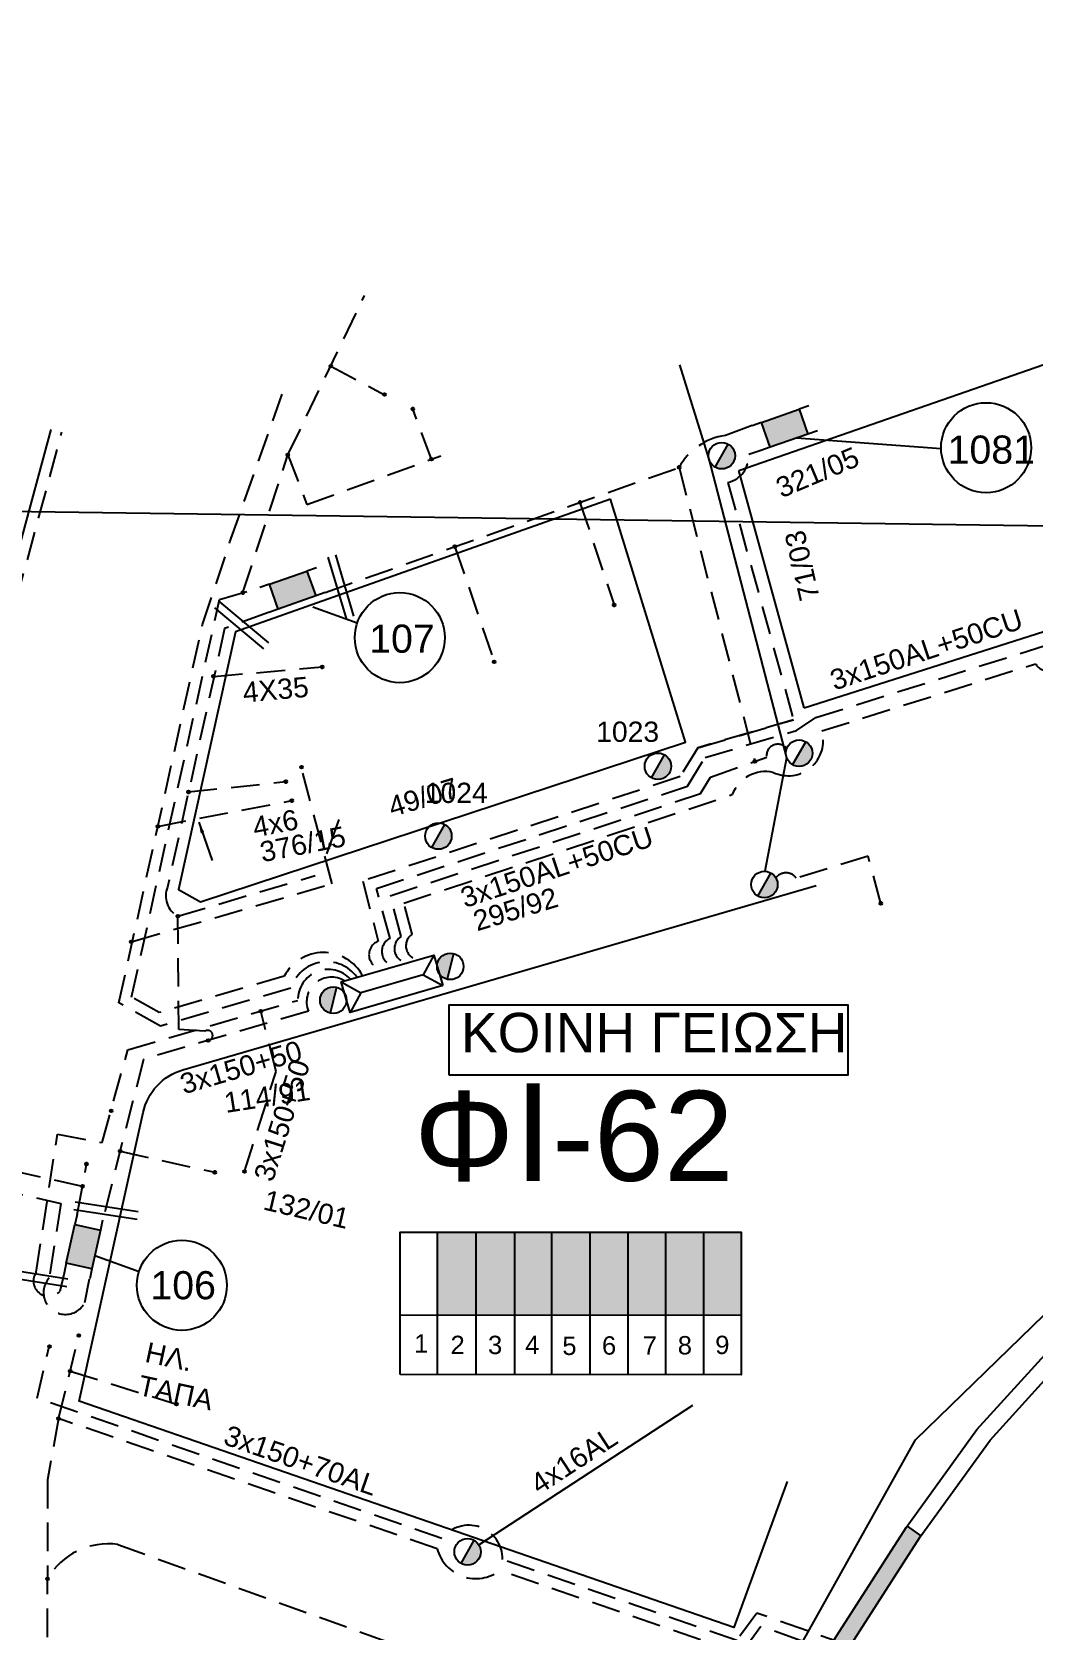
# Model space of a CAD drawing. Header units: millimetres. Extents: x 1091 to 3521, y 1177 to 2968.
# Drawn here: x 2858.2 to 2947.2, y 2408.8 to 2550.8 of the extents above; entities that cross this region are included whole.
import ezdxf
from ezdxf.enums import TextEntityAlignment as Align
from ezdxf.lldxf.tags import DXFTag

# ---------------------------------------------------------------- set-up
doc = ezdxf.new("R2010")
doc.units = ezdxf.units.MM
doc.linetypes.add('DASHED', pattern=[19.05, 12.7, -6.35])
for name, color, linetype, lineweight in [('3x150+50', 7, 'Continuous', 30), ('3x50+25', 7, 'Continuous', 30), ('4X35', 7, 'DASHED', 30), ('Άγνωστα', 7, 'Continuous', 30), ('Γυμνά εναέρια ΧΤ (3Φ)   4x16AL', 7, 'Continuous', 30), ('Γυμνά εναέρια ΧΤ (3Φ) 4x50AL', 7, 'Continuous', 30), ('Καλώδια ΧΤ   3x150+70AL', 7, 'DASHED', 30), ('Καλώδια ΧΤ   3x150AL+50CU', 7, 'DASHED', 30), ('Υπόγεια Καλώδια Δικτύου ΧΤ   .10', 7, 'DASHED', 30), ('Υπόγεια καλώδια Παροχών ΧΤ   4x16AL', 7, 'DASHED', 30), ('Υπόγεια καλώδια Παροχών ΧΤ   4x6', 7, 'DASHED', 30)]:
    doc.layers.add(name, color=color, linetype=linetype, lineweight=lineweight)
for name, color, linetype in [('Link Box 4 Διευθύνσεων', 7, 'Continuous'), ('Pillar OTE', 7, 'Continuous'), ('TEXT ΚΑΛΩΔΙΩΝ', 7, 'Continuous'), ('ΑΓΝΩΣΤΟ ΥΠΟΓΕΙΟ ΚΑΛΩΔΙΟ', 7, 'DASHED'), ('Επιγραφές - Σχήματα', 7, 'Continuous'), ('Στύλος ΦΜ', 7, 'Continuous'), ('Στύλος ΦΜ @ 1', 7, 'Continuous'), ('Συνδέσεις', 7, 'Continuous'), ('Τομή', 7, 'Continuous'), ('Υποσταθμός εναέριος 2 στύλων', 7, 'Continuous'), ('Υποσταθμός πόλεως', 7, 'Continuous'), ('Υπόβαθρο ΔΕΗ', 7, 'Continuous'), ('ΦΥΣΙΚΟ ΑΕΡΙΟ', 7, 'NATURAL_GAS_SUPPLY')]:
    doc.layers.add(name, color=color, linetype=linetype)
doc.styles.add('arial', font='arial.ttf')
doc.styles.get("Standard").update_dxf_attribs({"font": 'arial.ttf', "height": 1.8})
tags = doc.linetypes.add('NATURAL_GAS_SUPPLY', pattern='A,12.7,-5.08,["ΦΑ",Standard,S=2.54,R=0,X=-2.54,Y=-1.27],-5.08', length=22.86).pattern_tags.tags
tags[6] = DXFTag(74, 10)
doc.linetypes.add('SYN_LINE', pattern='A,0.5,-0.0001,["/\\/\\/\\/",Standard,S=0.1,R=0,X=0,Y=-0.05],-0.25', length=0.7501)
doc.dimstyles.new('ISO-25', dxfattribs={"dimtxt": 2.5, "dimasz": 2.5, "dimexe": 1.25, "dimexo": 0.625, "dimtad": 1, "dimtxsty": 'Standard', "dimcen": 2.5, "dimadec": 0, "dimazin": 0, "dimtfac": 1, "dimtmove": 0, "dimatfit": 3, "dimfxl": 1, "dimarcsym": 0})

# ---------------------------------------------------------------- blocks, each defined once
blk = doc.blocks.new('ΥΠΑΡΧΩΝ ΤΣΙΜΕΝΤΕΝΙΟΣ ΣΤΥΛΟΣ')
at = {"layer": 'Στύλος ΦΜ'}
blk.add_hatch(color=7, dxfattribs=at).paths.add_polyline_path([(-1.29, -2.28, 0.574793), (2.62, 0, 0.268822), (1.3, 2.27)])
at = {"layer": 'Στύλος ΦΜ', "color": 7}
blk.add_line((-1.29, -2.28), (1.3, 2.27), dxfattribs=at)
blk.add_circle((0, 0), 2.62, dxfattribs=at)
at = {"layer": 'Στύλος ΦΜ', "flags": 4}
for tag, p in [('ΑΡΙΘΜΟΣ', (-4.68, 8.05)), ('ΤΥΠΟΣ', (-4.91, 3.03))]:
    blk.add_attdef(tag, p, '', height=4, dxfattribs=at)
blk = doc.blocks.new('LINK BOX 4 ΑΝΑΧΩΡΗΣΕΩΝ')
at = {"layer": 'Link Box 4 Διευθύνσεων', "ltscale": 40}
blk.add_hatch(color=256, dxfattribs=at).paths.add_polyline_path([(-3.54, 0), (-3.54, -4.67), (3.54, -4.67), (3.54, 0)])
for p, q in [((-3.54, 0), (-5.33, 0)), ((5.33, 0), (3.54, 0)), ((-3.54, -4.67), (-5.33, -4.67)), ((5.33, -4.67), (3.54, -4.67))]:
    blk.add_line(p, q, dxfattribs=at)
blk.add_lwpolyline([(-3.54, -4.67), (-3.54, 0), (3.54, 0), (3.54, -4.67)], close=True, dxfattribs=at)
blk = doc.blocks.new('ΥΠΟΣΤΑΘΜΟΣ ΕΝΑΕΡΙΟΣ ΕΠΙ 2 ΣΤΥΛΩΝ')
at = {"layer": 'Υποσταθμός εναέριος 2 στύλων', "linetype": 'Continuous'}
for points in [[(-11.97, -2.11, 0.574793), (-8.45, -0.07, 0.268822), (-9.64, 1.98)], [(9.68, -2.15, 0.574793), (13.19, -0.1, 0.268822), (12.01, 1.95)]]:
    blk.add_hatch(color=256, dxfattribs=at).paths.add_polyline_path(points)
for p, q in [((-11.97, -2.11), (-9.64, 1.98)), ((9.68, -2.15), (12.01, 1.95))]:
    blk.add_line(p, q, dxfattribs=at)
for centre in [(-10.81, -0.07), (10.84, -0.1)]:
    blk.add_circle(centre, 2.36, dxfattribs=at)
at = {"layer": 'Υποσταθμός πόλεως', "linetype": 'Continuous', "ltscale": 40}
blk.add_lwpolyline([(-8.57, 2.82), (8.57, 2.82), (8.57, -2.82), (-8.57, -2.82)], close=True, dxfattribs=at)
for points in [[(-5.75, 0), (-8.57, 2.82)], [(-8.57, -2.82), (-5.75, 0)], [(-5.75, 0), (5.75, 0)], [(5.75, 0), (8.57, 2.82)], [(8.57, -2.82), (5.75, 0)]]:
    blk.add_lwpolyline(points, dxfattribs=at)
at = {"layer": 'Υποσταθμός εναέριος 2 στύλων', "ltscale": 40, "flags": 1}
for tag, p in [('ΜΕΤΑΣΧΗΜΑΤΙΣΜΟΣ', (14.09, 2.51)), ('ΙΣΧΥΣ', (14.07, -0.28)), ('ΑΡΙΘΜΟΣ', (14.19, -3))]:
    blk.add_attdef(tag, p, '', height=1.8, dxfattribs=at)
blk = doc.blocks.new('_ΣΥΝΔΕΣΗ')
at = {"layer": 'Συνδέσεις', "linetype": 'SYN_LINE', "ltscale": 40}
blk.add_hatch(color=256, dxfattribs=at).paths.add_polyline_path([(0.5, -0.01, 1), (-0.5, -0.01, 1)])
at = {"layer": 'Συνδέσεις'}
blk.add_circle((0, -0.01), 0.5, dxfattribs=at)
blk = doc.blocks.new('ΤΟΜΗ')
at = {"layer": 'Τομή', "ltscale": 40}
for p, q in [((11.33, -0.65), (-11.4, -0.65)), ((11.33, -3.42), (-11.4, -3.42))]:
    blk.add_line(p, q, dxfattribs=at)

msp = doc.modelspace()

# ---------------------------------------------------------------- hatches: boundary and pattern name
at = {"layer": 'Καλώδια ΧΤ   3x150AL+50CU', "linetype": 'DASHED', "lineweight": -3, "ltscale": 0.2}
h = msp.add_hatch(color=1, dxfattribs=at)
h.dxf.hatch_style = 1
h.paths.add_polyline_path([(2897.65, 2444.16), (2894.21, 2444.16), (2894.21, 2436.8), (2897.65, 2436.8)])
h = msp.add_hatch(color=27, dxfattribs=at)
h.dxf.hatch_style = 1
h.paths.add_polyline_path([(2897.65, 2436.8), (2901.09, 2436.79), (2901.09, 2444.16), (2897.65, 2444.16)])
h = msp.add_hatch(color=133, dxfattribs=at)
h.dxf.hatch_style = 1
h.paths.add_polyline_path([(2904.39, 2444.16), (2901.09, 2444.16), (2901.09, 2436.79), (2904.39, 2436.79)])
h = msp.add_hatch(color=6, dxfattribs=at)
h.dxf.hatch_style = 1
h.paths.add_polyline_path([(2904.39, 2436.79), (2907.78, 2436.79), (2907.78, 2444.16), (2904.39, 2444.16)])
h = msp.add_hatch(color=5, dxfattribs=at)
h.dxf.hatch_style = 1
h.paths.add_polyline_path([(2907.78, 2436.79), (2911.17, 2436.78), (2911.17, 2444.16), (2907.78, 2444.16)])
h = msp.add_hatch(color=30, dxfattribs=at)
h.dxf.hatch_style = 1
h.paths.add_polyline_path([(2914.51, 2436.78), (2914.51, 2444.16), (2911.17, 2444.16), (2911.17, 2436.78)])
h = msp.add_hatch(color=2, dxfattribs=at)
h.dxf.hatch_style = 1
h.paths.add_polyline_path([(2917.9, 2444.16), (2914.51, 2444.16), (2914.51, 2436.78), (2917.9, 2436.78)])
h = msp.add_hatch(color=151, dxfattribs=at)
h.dxf.hatch_style = 1
h.paths.add_polyline_path([(2921.22, 2444.16), (2917.83, 2444.16), (2917.83, 2436.78), (2921.22, 2436.78)])
at = {"layer": 'Υπόβαθρο ΔΕΗ', "linetype": 'Continuous', "lineweight": -3, "ltscale": 0.1}
h = msp.add_hatch(color=256, dxfattribs=at)
h.dxf.hatch_style = 1
h.paths.add_polyline_path([(2890.88, 2307.54), (2889.41, 2307.87), (2885, 2290.67), (2884.74, 2289.44), (2886.2, 2289.08), (2886.46, 2290.32)])
h.paths.add_polyline_path([(2900.59, 2339.36), (2902.77, 2345.14), (2901.36, 2345.65), (2899.17, 2339.86), (2894.85, 2326.62), (2896.28, 2326.18)])
h.paths.add_polyline_path([(2915.82, 2378.37), (2917.78, 2382.26), (2916.41, 2382.87), (2914.45, 2378.99), (2908.3, 2363.66), (2909.72, 2363.17)])
h.paths.add_polyline_path([(2937.11, 2417.07), (2937.18, 2417.16), (2935.97, 2418.04), (2935.87, 2417.91), (2928.16, 2405.91), (2925.83, 2401.39), (2927.16, 2400.7), (2929.46, 2405.16)])
h.paths.add_polyline_path([(2962.95, 2445.93), (2964.2, 2447.06), (2963.15, 2448.13), (2961.91, 2447.01), (2948.73, 2433.82), (2949.82, 2432.79)])
h.paths.add_polyline_path([(2991.49, 2469.37), (2995.49, 2472.13), (2994.58, 2473.32), (2990.62, 2470.59), (2978.18, 2461.49), (2978.95, 2460.2)])
h.paths.add_polyline_path([(3032.13, 2490.46), (3031.59, 2491.85), (3015.25, 2484.77), (3012.41, 2483.29), (3013.16, 2481.99), (3015.9, 2483.41)])
h.paths.add_polyline_path([(3070.52, 2503.64), (3070.01, 2505.05), (3052.02, 2499.19), (3051.09, 2498.87), (3051.63, 2497.47), (3052.49, 2497.76)])

# ---------------------------------------------------------------- linework, layer by layer
at = {"layer": '3x150+50', "color": 30, "linetype": 'DASHED', "lineweight": -3, "ltscale": 0.2}
for points in [[(2876.92, 2500.98), (2880.92, 2513.22), (2887.73, 2527.37)], [(2880.92, 2513.22), (2882.61, 2508.81), (2894.51, 2513.13)]]:
    msp.add_lwpolyline(points, dxfattribs=at)
at = {"layer": '3x150+50', "color": 2, "linetype": 'DASHED', "lineweight": -3, "ltscale": 0.2}
for points in [[(2873.32, 2498.15), (2875.76, 2505.48), (2880.41, 2518.62)], [(2867.09, 2469.98), (2884.84, 2475.11), (2882.11, 2485.48)]]:
    msp.add_lwpolyline(points, dxfattribs=at)
at = {"layer": '3x150+50', "color": 27, "linetype": 'DASHED', "lineweight": -3, "ltscale": 0.2}
for points in [[(2922.95, 2513.61), (2921.88, 2513.26, -0.367956), (2920.03, 2510.77, 0.746134)], [(2920.03, 2510.77), (2925.86, 2489.69), (2917.35, 2487.19), (2915.79, 2484.63), (2887.57, 2475.35), (2888.94, 2470, 0.934035), (2889.7, 2467.56)]]:
    msp.add_lwpolyline(points, format="xyb", dxfattribs=at)
at = {"layer": '3x150+50', "color": 30, "linetype": 'DASHED', "lineweight": -3, "ltscale": 0.2}
msp.add_lwpolyline([(2887.56, 2466.94, 0.596675), (2880.58, 2466.9), (2869.46, 2463.66), (2867.02, 2465.03), (2874.83, 2500.37), (2878.43, 2501.42)], format="xyb", dxfattribs=at)
at = {"layer": '3x150+50', "color": 6, "linetype": 'DASHED', "lineweight": -3, "ltscale": 0.2}
msp.add_lwpolyline([(2879.2, 2499.22), (2875.29, 2497.79), (2870.21, 2474.82)], dxfattribs=at)
at = {"layer": '3x150+50', "color": 2, "linetype": 'DASHED', "lineweight": -3, "ltscale": 0.2}
msp.add_lwpolyline([(2887.07, 2466.79, 0.620375), (2881.17, 2465.82), (2869.58, 2462.45), (2865.89, 2464.53), (2873.32, 2498.15)], format="xyb", dxfattribs=at)
at = {"layer": '3x150+50', "color": 27, "linetype": 'DASHED', "lineweight": -3, "ltscale": 0.2}
msp.add_lwpolyline([(2917.35, 2487.19), (2925.86, 2489.69)], dxfattribs=at)
at = {"layer": '3x150+50', "color": 133, "linetype": 'DASHED', "lineweight": -3, "ltscale": 0.2}
msp.add_lwpolyline([(2891.63, 2468.09, -0.755981), (2890.99, 2470.43), (2890, 2474.04), (2917.59, 2483.12), (2918.48, 2484.58), (2923.48, 2486.36, -0.782895), (2925.25, 2487.11)], format="xyb", dxfattribs=at)
at = {"layer": '3x150+50', "color": 6, "linetype": 'DASHED', "lineweight": -3, "ltscale": 0.2}
for points in [[(2873.83, 2461.19, 1.294699), (2873.52, 2462), (2871.23, 2462.16), (2871.12, 2472.23), (2883.35, 2475.85)], [(2870.21, 2474.82, 0.383042), (2871.12, 2472.23, -1.173809)], [(2885.97, 2466.47, 0.7238), (2882.73, 2463.78), (2868.07, 2459.51), (2864.44, 2445.22)]]:
    msp.add_lwpolyline(points, format="xyb", dxfattribs=at)
at = {"layer": '3x150+50', "color": 151, "linetype": 'DASHED', "lineweight": -3, "ltscale": 0.2}
msp.add_lwpolyline([(2861.01, 2440.52), (2860.64, 2438.88, -0.930238), (2858.54, 2440.6), (2860.43, 2452.86), (2864.41, 2452.12), (2866.68, 2460.35), (2881.8, 2464.75, -0.691412), (2886.49, 2466.62)], format="xyb", dxfattribs=at)
msp.add_lwpolyline([(2877.05, 2449.54), (2879.87, 2458.44), (2878.51, 2463.79)], dxfattribs=at)
at = {"layer": '3x50+25', "color": 6, "linetype": 'DASHED', "lineweight": -3, "ltscale": 0.2}
msp.add_lwpolyline([(2872.08, 2483.27), (2880.73, 2484.19)], dxfattribs=at)
at = {"layer": '4X35', "color": 30, "lineweight": -3, "ltscale": 0.2}
for points in [[(2884.72, 2521.11), (2889.49, 2518.57)], [(2893.68, 2512.83), (2892.01, 2517.3)]]:
    msp.add_lwpolyline(points, dxfattribs=at)
at = {"layer": '4X35', "color": 27, "lineweight": -3, "ltscale": 0.2}
for points in [[(2906.88, 2508.99), (2909.92, 2499.89)], [(2895.75, 2505.06), (2899.25, 2494.84)]]:
    msp.add_lwpolyline(points, dxfattribs=at)
at = {"layer": '4X35', "color": 6, "lineweight": -3, "ltscale": 0.2}
msp.add_lwpolyline([(2874.34, 2493.53), (2883.95, 2494.38)], dxfattribs=at)
at = {"layer": 'Pillar OTE', "lineweight": -3, "ltscale": 40}
for points in [[(2890.89, 2431.52), (2890.89, 2444.16), (2921.22, 2444.16), (2921.22, 2431.49), (2890.89, 2431.52)], [(2894.21, 2431.52), (2894.21, 2444.16)], [(2897.65, 2431.52), (2897.65, 2444.16)], [(2901.09, 2431.51), (2901.09, 2444.16)], [(2904.39, 2431.51), (2904.39, 2444.16)], [(2907.78, 2431.51), (2907.78, 2444.16)], [(2911.17, 2431.5), (2911.17, 2444.16)], [(2914.51, 2431.5), (2914.51, 2444.16)], [(2917.9, 2431.5), (2917.9, 2444.16)], [(2890.89, 2436.8), (2921.22, 2436.77)]]:
    msp.add_lwpolyline(points, dxfattribs=at)
at = {"layer": 'ΑΓΝΩΣΤΟ ΥΠΟΓΕΙΟ ΚΑΛΩΔΙΟ', "color": 85, "lineweight": -3, "ltscale": 0.2}
for points in [[(2862.64, 2448.22), (2843.81, 2452.42), (2860.82, 2515.23)], [(2862.17, 2445.72), (2863.02, 2450.2)]]:
    msp.add_lwpolyline(points, dxfattribs=at)
at = {"layer": 'ΑΓΝΩΣΤΟ ΥΠΟΓΕΙΟ ΚΑΛΩΔΙΟ', "color": 27, "lineweight": -3, "ltscale": 0.2}
msp.add_lwpolyline([(2922.19, 2515.82), (2919.79, 2514.95, 0.233764), (2915.69, 2512.11, 7.371968)], format="xyb", dxfattribs=at)
msp.add_lwpolyline([(2884.23, 2500.99), (2915.69, 2512.11)], dxfattribs=at)
at = {"layer": 'ΑΓΝΩΣΤΟ ΥΠΟΓΕΙΟ ΚΑΛΩΔΙΟ', "color": 7, "lineweight": -3, "ltscale": 0.2}
msp.add_lwpolyline([(2915.69, 2512.11), (2922.43, 2485.99)], dxfattribs=at)
at = {"layer": 'ΑΓΝΩΣΤΟ ΥΠΟΓΕΙΟ ΚΑΛΩΔΙΟ', "color": 133, "lineweight": -3, "ltscale": 0.2}
msp.add_lwpolyline([(2933.63, 2473.37), (2932.49, 2477.55), (2926.1, 2475.61, 0.510145), (2924.29, 2475.63, -6.252908)], format="xyb", dxfattribs=at)
at = {"layer": 'ΑΓΝΩΣΤΟ ΥΠΟΓΕΙΟ ΚΑΛΩΔΙΟ', "color": 85, "lineweight": -3, "ltscale": 0.2}
msp.add_lwpolyline([(2835.91, 2446.92), (2836.33, 2448.2), (2842.39, 2446.24), (2843.7, 2450.58), (2860.73, 2446.71), (2859.69, 2440.09, 1.137041), (2862.86, 2437.9), (2863.29, 2440.01)], format="xyb", dxfattribs=at)
at = {"layer": 'Γυμνά εναέρια ΧΤ (3Φ)   4x16AL', "color": 133, "lineweight": -3, "ltscale": 0.1}
msp.add_lwpolyline([(2897.89, 2416.37), (2916.91, 2428.77)], dxfattribs=at)
at = {"layer": 'Γυμνά εναέρια ΧΤ (3Φ) 4x50AL', "color": 133, "lineweight": -3, "ltscale": 0.1}
msp.add_lwpolyline([(2915.74, 2521.23), (2918.34, 2512.83), (2925.25, 2486.3), (2923.31, 2476.22)], dxfattribs=at)
at = {"layer": 'Επιγραφές - Σχήματα', "color": 173, "lineweight": -3}
msp.add_lwpolyline([(2895.21, 2458.14), (2930.72, 2458.14), (2930.72, 2464.32), (2895.21, 2464.32)], close=True, dxfattribs=at)
at = {"layer": 'Καλώδια ΧΤ   3x150+70AL', "color": 133, "lineweight": -3, "ltscale": 0.2}
for points in [[(2858.61, 2429.4), (2859.7, 2434)], [(2860.53, 2427.59), (2862.34, 2434.97)], [(2860.53, 2427.59), (2859.54, 2422.15), (2859.48, 2378.21)]]:
    msp.add_lwpolyline(points, dxfattribs=at)
for points in [[(2956.72, 2399.73, -0.402843), (2952.24, 2399.83), (2922.59, 2410.31), (2920.82, 2407.86), (2899.99, 2415.06, 0.727101), (2894.61, 2416.92), (2858.61, 2429.4)], [(2954.45, 2398.88, -0.504318), (2951.7, 2398.96), (2922.96, 2409.12), (2921.19, 2406.68), (2899.75, 2414.09, -0.532849), (2894.19, 2416.01), (2860.53, 2427.59)]]:
    msp.add_lwpolyline(points, format="xyb", dxfattribs=at)
at = {"layer": 'Καλώδια ΧΤ   3x150AL+50CU', "color": 1, "linetype": 'DASHED', "lineweight": -3, "ltscale": 0.2}
msp.add_lwpolyline([(2890.67, 2467.82, -0.842293), (2890, 2470.26), (2888.78, 2474.69), (2916.45, 2483.79), (2918, 2486.34), (2926.14, 2488.73), (2927.83, 2489.87), (2948.23, 2496.27, -0.574682), (2951.92, 2497.67), (2958.98, 2499.93, -0.510799), (2962.64, 2501.18), (2974.38, 2504.84, -0.500621), (2978.15, 2506.07, -0.00426), (2994.47, 2511.5), (2993.11, 2516.65), (2994.31, 2517.02)], format="xyb", dxfattribs=at)
at = {"layer": 'Καλώδια ΧΤ   3x150AL+50CU', "color": 5, "lineweight": -3, "ltscale": 0.2}
msp.add_lwpolyline([(2892.6, 2468.35, -0.729566), (2891.97, 2470.64), (2891.22, 2473.39), (2920.41, 2483.03, -0.367584), (2924.06, 2485.01, 0.649351), (2928.37, 2488.69), (2947.38, 2494.66, 0.648131), (2949.57, 2494.83)], format="xyb", dxfattribs=at)
at = {"layer": 'Υπόβαθρο ΔΕΗ', "lineweight": -3, "ltscale": 0.1}
for points in [[(2458.14, 2950.97), (2438.62, 2514.07), (3389.31, 2500.74)], [(2921, 2511.83), (2975.92, 2530.91), (2986.17, 2539.65), (2988.26, 2530.44)], [(2926.82, 2490.75), (2993.52, 2511.99), (2988.26, 2530.44)], [(2859.85, 2515.49), (2841.55, 2447.91), (2803.08, 2461.46), (2824.49, 2521.13)], [(2926.82, 2490.75), (2921, 2511.83)], [(2909.6, 2509.28), (2876.25, 2497.5), (2871.19, 2474.61), (2873.13, 2473.52), (2916.25, 2487.7), (2909.6, 2509.28)], [(2871.57, 2458.58), (2927.88, 2474.96)]]:
    msp.add_lwpolyline(points, dxfattribs=at)
at = {"layer": 'Υπόβαθρο ΔΕΗ', "lineweight": -3}
for points in [[(2938.99, 2513.76), (2926.13, 2514.72)], [(2887.08, 2498.28), (2883.14, 2499.7)], [(2867.68, 2440.64), (2863.74, 2442.06)]]:
    msp.add_lwpolyline(points, dxfattribs=at)
at = {"layer": 'Υπόβαθρο ΔΕΗ', "lineweight": -3, "ltscale": 0.1}
msp.add_lwpolyline([(2925.31, 2421.99), (2920.56, 2409.01), (2862.35, 2429.14), (2868.04, 2454.79, -0.272244), (2871.57, 2458.58, 1.82948)], format="xyb", dxfattribs=at)
at = {"layer": 'Υπόβαθρο ΔΕΗ', "linetype": 'Continuous', "lineweight": -3, "ltscale": 0.1}
for points in [[(2874.59, 2250.21), (2880.64, 2270.3), (2885, 2290.67), (2891.89, 2317.54), (2899.17, 2339.86), (2906.29, 2358.65), (2914.45, 2378.99), (2920.71, 2391.42), (2928.16, 2405.91), (2935.87, 2417.91), (2942.16, 2426.61), (2948.53, 2433.62)], [(2876.01, 2249.72), (2882.1, 2269.93), (2886.46, 2290.32), (2893.33, 2317.12), (2900.59, 2339.36), (2907.68, 2358.11), (2915.82, 2378.37), (2922.04, 2390.74), (2929.46, 2405.16), (2937.11, 2417.07), (2943.33, 2425.66), (2949.62, 2432.59)], [(2935.97, 2418.04), (2937.18, 2417.16)]]:
    msp.add_lwpolyline(points, dxfattribs=at)
at = {"layer": 'Υπόβαθρο ΔΕΗ', "lineweight": -3}
for centre in [(2942.98, 2513.86), (2890.86, 2496.98), (2871.49, 2439.43)]:
    msp.add_circle(centre, 4, dxfattribs=at)
at = {"layer": 'Υπόγεια Καλώδια Δικτύου ΧΤ   .10', "color": 133, "lineweight": -3, "ltscale": 0.2}
msp.add_lwpolyline([(2859.53, 2413.34, -0.30673), (2865.81, 2416.4), (2927.65, 2394.09)], format="xyb", dxfattribs=at)
at = {"layer": 'Υπόγεια καλώδια Παροχών ΧΤ   4x16AL', "color": 6, "lineweight": -3, "ltscale": 0.2}
msp.add_lwpolyline([(2866, 2451.35), (2874.41, 2449.47)], dxfattribs=at)
at = {"layer": 'Υπόγεια καλώδια Παροχών ΧΤ   4x6', "color": 2, "linetype": 'DASHED', "lineweight": -3, "ltscale": 0.2}
msp.add_lwpolyline([(2869.35, 2480.21), (2881.26, 2482.5)], dxfattribs=at)
at = {"layer": 'Υπόγεια καλώδια Παροχών ΧΤ   4x6', "color": 133, "lineweight": -3, "ltscale": 0.2}
msp.add_lwpolyline([(2861.56, 2431.8), (2871.01, 2428.87)], dxfattribs=at)
at = {"layer": 'ΦΥΣΙΚΟ ΑΕΡΙΟ', "color": 85, "linetype": 'NATURAL_GAS_SUPPLY', "lineweight": -3}
msp.add_lwpolyline([(2803.29, 1954.03), (2739.55, 2041.15), (2747.6, 2049.21), (2759.6, 2063.04), (2774.23, 2079.43), (2782.45, 2088.57), (2818.42, 2149.23), (2838.72, 2184.32), (2862.74, 2243.8), (2873.26, 2253.63), (2878.69, 2269.09), (2891.7, 2333.07), (2913.78, 2384.67), (2936.71, 2425.71), (2975.11, 2462.98), (3019.65, 2499.41), (3035.99, 2525.66)], dxfattribs=at)

# ---------------------------------------------------------------- block references
at = {"layer": 'Link Box 4 Διευθύνσεων', "lineweight": -3, "xscale": 0.4999999999999997, "yscale": 0.4999999999999997, "zscale": 0.4999999999999997}
for p, rotation in [((2924.7, 2516.69), 19.15879197288611), ((2880.94, 2502.31), 19.44997336263136), ((2861.59, 2443.12), 77.49485534325704)]:
    msp.add_blockref('LINK BOX 4 ΑΝΑΧΩΡΗΣΕΩΝ', p, dxfattribs=dict(at, rotation=rotation))
at = {"layer": 'Στύλος ΦΜ @ 1', "lineweight": -3, "ltscale": 40, "xscale": 0.4499999999998181, "yscale": 0.4499999999998181, "zscale": 0.4499999999998181}
for p in [(2919.48, 2513.15), (2926.36, 2486.71), (2923.27, 2475.04), (2896.89, 2415.75)]:
    msp.add_blockref('ΥΠΑΡΧΩΝ ΤΣΙΜΕΝΤΕΝΙΟΣ ΣΤΥΛΟΣ', p, dxfattribs=at)
at = {"layer": 'Στύλος ΦΜ @ 1', "lineweight": -3, "ltscale": 40}
ref = msp.add_blockref('ΥΠΑΡΧΩΝ ΤΣΙΜΕΝΤΕΝΙΟΣ ΣΤΥΛΟΣ', (2913.81, 2485.55), dxfattribs=dict(at, xscale=0.4499999999998181, yscale=0.4499999999998181, zscale=0.4499999999998181))
ref.add_attrib('ΑΡΙΘΜΟΣ', '1023', (2908.32, 2487.72), dxfattribs={"layer": 'Στύλος ΦΜ', "height": 1.8, "flags": 4})
ref = msp.add_blockref('ΥΠΑΡΧΩΝ ΤΣΙΜΕΝΤΕΝΙΟΣ ΣΤΥΛΟΣ', (2894.29, 2479.35), dxfattribs=dict(at, xscale=0.4499999999998181, yscale=0.4499999999998181, zscale=0.4499999999998181))
ref.add_attrib('ΑΡΙΘΜΟΣ', '1024', (2893.08, 2482.29), dxfattribs={"layer": 'Στύλος ΦΜ', "height": 1.8, "flags": 4})
at = {"layer": 'Συνδέσεις', "lineweight": -3, "xscale": 0.25, "yscale": 0.25, "zscale": 0.25}
for p in [(2884.72, 2521.11), (2889.49, 2518.58), (2892.01, 2517.3), (2880.92, 2513.23), (2893.68, 2512.84), (2915.69, 2512.11), (2906.88, 2509), (2895.75, 2505.07), (2876.92, 2500.98), (2909.92, 2499.89), (2899.25, 2494.84), (2874.31, 2493.55), (2883.95, 2494.38), (2882.11, 2485.48), (2922.43, 2485.99), (2880.73, 2484.19), (2872.08, 2483.27), (2881.26, 2482.5), (2869.35, 2480.21), (2871.12, 2472.24), (2933.63, 2473.37), (2866.97, 2469.95), (2878.51, 2463.8), (2873.83, 2461.19), (2865.19, 2454.93), (2866, 2451.36), (2863.02, 2450.21), (2874.41, 2449.47), (2877.05, 2449.55), (2862.64, 2448.23), (2859.71, 2434), (2862.34, 2434.98), (2861.56, 2431.81), (2871.01, 2428.87), (2860.53, 2427.59), (2859.53, 2413.35)]:
    msp.add_blockref('_ΣΥΝΔΕΣΗ', p, dxfattribs=at)
at = {"layer": 'Τομή', "lineweight": -3}
for p, xscale, yscale, zscale, rotation in [((2886.13, 2501.64), 0.2499999999999999, 0.2499999999999999, 0.2499999999999999, 286.4542024647945), ((2877.15, 2498.46), 0.25, 0.25, 0.25, 320.1997567137158), ((2864.84, 2446.55), 0.25, 0.25, 0.25, 351.0406249309286), ((2858.59, 2440.59), 0.25, 0.25, 0.25, 351.0406249309286)]:
    msp.add_blockref('ΤΟΜΗ', p, dxfattribs=dict(at, xscale=xscale, yscale=yscale, zscale=zscale, rotation=rotation))
at = {"layer": 'Υποσταθμός εναέριος 2 στύλων', "lineweight": -3, "xscale": 0.4999999999999997, "yscale": 0.4999999999999997, "zscale": 0.4999999999999997, "rotation": 196.216196659099}
msp.add_blockref('ΥΠΟΣΤΑΘΜΟΣ ΕΝΑΕΡΙΟΣ ΕΠΙ 2 ΣΤΥΛΩΝ', (2890.17, 2466.23), dxfattribs=at)

# ---------------------------------------------------------------- texts
at = {"lineweight": -3, "ltscale": 30, "char_height": 1.63, "width": 11.2573, "attachment_point": 1}
for s, insert in [('1', (2892.13, 2435.08)), ('2', (2895.37, 2434.95)), ('3', (2898.7, 2434.95)), ('4', (2902, 2434.95)), ('5', (2905.31, 2434.87)), ('6', (2908.83, 2434.9)), ('7', (2912.46, 2434.9)), ('8', (2915.57, 2434.92)), ('9', (2918.9, 2434.95))]:
    msp.add_mtext(s, dxfattribs=dict(at, insert=insert))
at = {"layer": 'TEXT ΚΑΛΩΔΙΩΝ', "lineweight": -3, "ltscale": 0.1, "style": 'arial'}
for s, rotation, p in [('3x150AL+50CU', 18.2713, (2937.67, 2495.92)), ('4X35', 5.1255, (2879.83, 2492.37)), ('3x150AL+50CU', 18.2713, (2904.82, 2476.59)), ('3x150+50', 16.241, (2876.74, 2458.81)), ('3x150+50', 72.442, (2880.38, 2454.09)), (' 3x150+70AL', 340.8879, (2881.74, 2423.99)), ('4x16AL', 33.0904, (2906.33, 2423.88))]:
    msp.add_text(s, height=1.8, rotation=rotation, dxfattribs=at).set_placement(p, align=Align.MIDDLE_CENTER)
at = {"layer": 'Άγνωστα', "color": 7, "lineweight": -3, "char_height": 2.5, "width": 4.551914400963142e-14, "attachment_point": 1}
for s, insert in [('1081', (2939.56, 2514.94)), ('107', (2888.14, 2498.14)), ('106', (2868.69, 2440.69))]:
    msp.add_mtext(s, dxfattribs=dict(at, insert=insert))
at = {"layer": 'Άγνωστα', "color": 7, "lineweight": -3, "char_height": 1.8, "attachment_point": 1}
for s, insert, rotation in [('321/05', (2924.09, 2511.01), 22.8442), ('71/03', (2926.45, 2500.11), 102.9014), ('295/92', (2897.2, 2472.6), 16.9409)]:
    msp.add_mtext_dynamic_manual_height_columns(s, width=1.8, gutter_width=2.31, heights=[1.11], dxfattribs=dict(at, insert=insert, rotation=rotation))
at = {"layer": 'Άγνωστα', "color": 7, "lineweight": -3}
note = msp.add_mtext_dynamic_manual_height_columns('49/07\\P', width=1.8, gutter_width=2.31, heights=[1.11, 0], dxfattribs=dict(at, insert=(2885.73, 2481.55), char_height=1.8, attachment_point=1, rotation=16.9409))
note = msp.add_mtext_dynamic_manual_height_columns('4x6\\P', width=1.8, gutter_width=2.31, heights=[1.11, 0], dxfattribs=dict(at, insert=(2873.6, 2480.2), char_height=1.8, attachment_point=1, rotation=11))
note = msp.add_mtext_dynamic_manual_height_columns('376/15\\P', width=1.8, gutter_width=2.31, heights=[1.11, 0], dxfattribs=dict(at, insert=(2874.25, 2478), char_height=1.8, attachment_point=1, rotation=11))
note = msp.add_mtext_dynamic_manual_height_columns('114/91\\P', width=1.8, gutter_width=2.31, heights=[1.11, 0], dxfattribs=dict(at, insert=(2871.06, 2455.89), char_height=1.8, attachment_point=1, rotation=8.8181))
note = msp.add_mtext_dynamic_manual_height_columns('132/01\\P', width=1.8, gutter_width=2.31, heights=[1.11, 0], dxfattribs=dict(at, insert=(2875.03, 2448.88), char_height=1.8, attachment_point=1, rotation=346.7898))
note = msp.add_mtext_dynamic_manual_height_columns('ΗΛ. ', width=1.8, gutter_width=2.31, heights=[0.73, 0], dxfattribs=dict(at, insert=(2864.47, 2435.27), char_height=1.8, attachment_point=1, rotation=347.8681))
for column, words in zip(note.columns.linked_columns, ['ΤΑΠΑ']):
    column.text = words
at = {"layer": 'Επιγραφές - Σχήματα', "color": 173, "lineweight": -3, "insert": (2896.3, 2463.64), "char_height": 3.5, "width": 35.1311, "attachment_point": 1}
msp.add_mtext('KOINH ΓΕΙΩΣΗ', dxfattribs=at)
at = {"layer": 'Υπόβαθρο ΔΕΗ', "lineweight": -3, "insert": (2892.12, 2457.38), "char_height": 8, "width": 84.6573, "attachment_point": 1}
msp.add_mtext('Φ{\\H1.0833x;Ι}-62', dxfattribs=at)

# ---------------------------------------------------------------- leaders
at = {"layer": 'Επιγραφές - Σχήματα', "ltscale": 40}
for points in [[(2884.37, 2477.78), (2885.47, 2480.83)], [(2872.99, 2480.59), (2874.17, 2477.19)]]:
    msp.add_leader(points, dimstyle='ISO-25', override={"dimasz": 1, "dimtad": 0}, dxfattribs=at)

doc.saveas('drawing.dxf')
